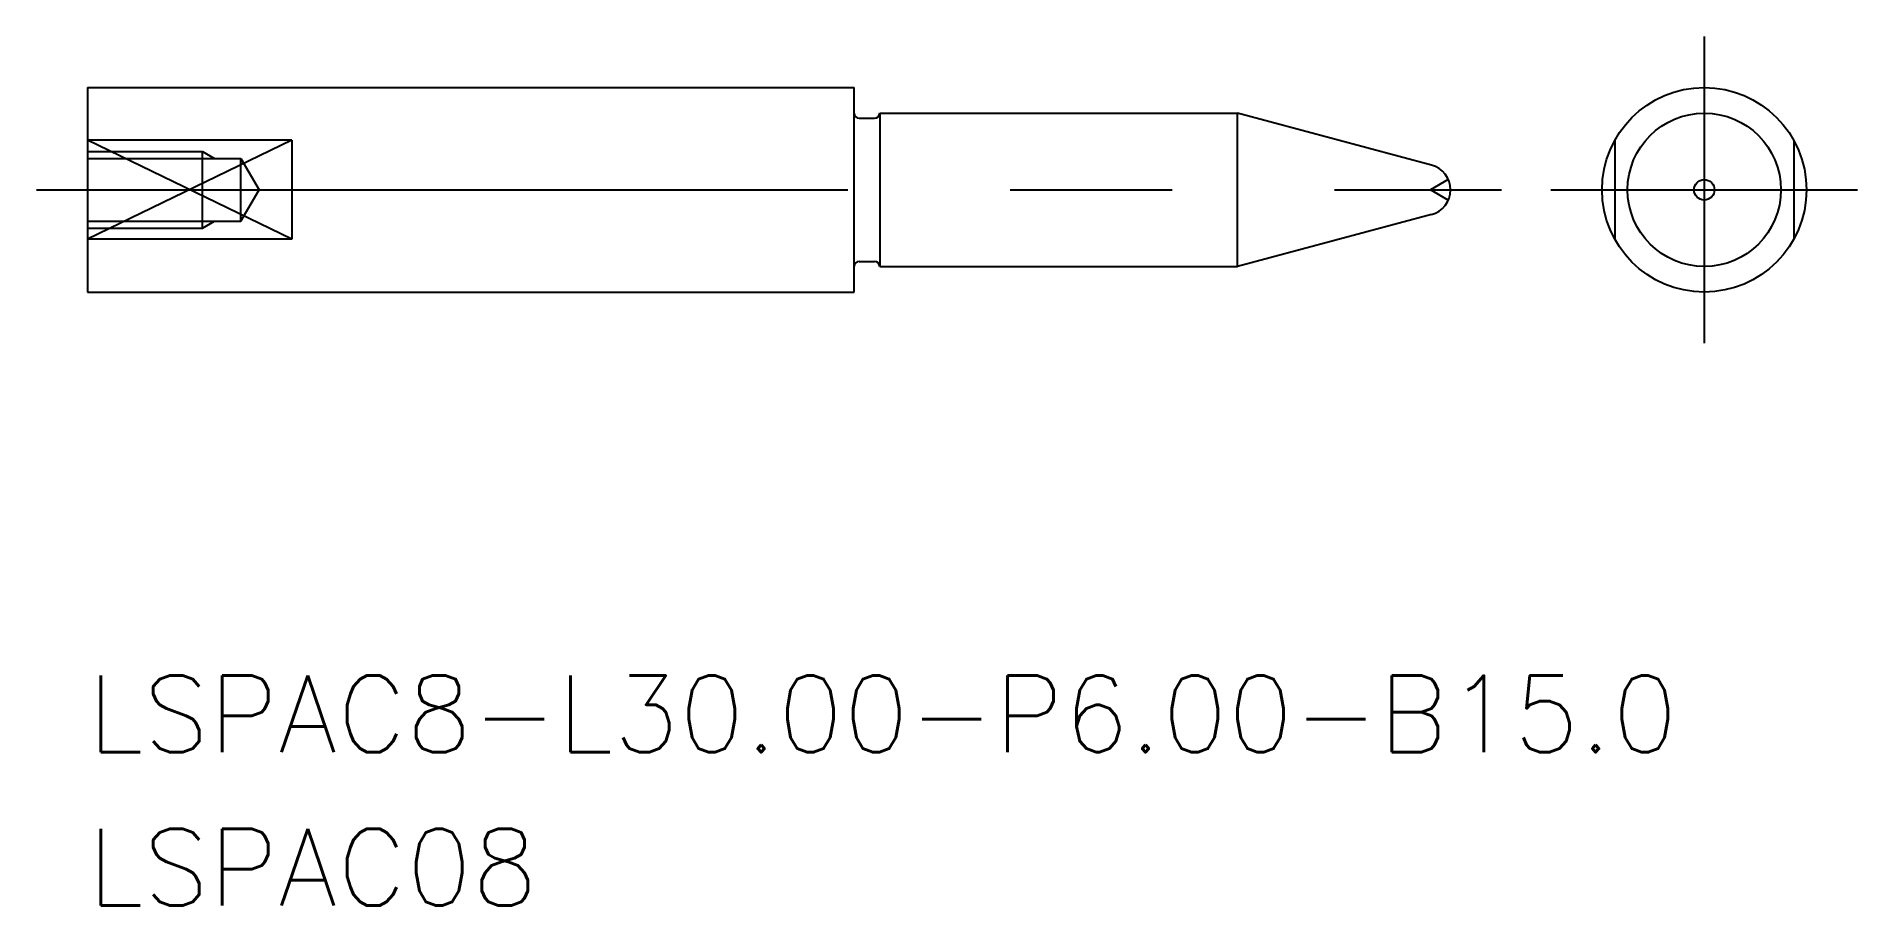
# Model space of a CAD drawing. Extents: x -2 to 69.3, y -28 to 6.
import ezdxf

# ---------------------------------------------------------------- set-up
doc = ezdxf.new("R2010")
doc.units = 0
doc.linetypes.add('CENTER', pattern=[50.8, 31.75, -6.35, 6.35, -6.35])
doc.linetypes.add('DASHED', pattern=[19.05, 12.7, -6.35])
doc.layers.get('0').update_dxf_attribs({"linetype": 'CONTINUOUS'})
doc.layers.add('CENTER', color=1, linetype='CENTER')
doc.styles.get("Standard").update_dxf_attribs({"font": 'txt.shx', "height": 3, "bigfont": 'bigfont.shx'})

msp = doc.modelspace()

# ---------------------------------------------------------------- linework, layer by layer
at = {"color": 7, "linetype": 'CONTINUOUS'}
for p, q in [((0, 4), (30, 4)), ((0, 4), (0, -4)), ((30, -4), (30, 4)), ((31, 3), (31, -3)), ((31, 3), (45, 3)), ((52.591, 0.966), (45, 3)), ((45, -3), (45, 3)), ((30.2, 2.8), (30.8, 2.8)), ((8, 1.936), (0, 1.936)), ((8, 1.936), (8, -1.936)), ((52.591, -0.966), (45, -3)), ((8, -1.936), (0, -1.936)), ((30.2, -2.8), (30.8, -2.8)), ((31, -3), (45, -3)), ((0, -4), (30, -4))]:
    msp.add_line(p, q, dxfattribs=at)
at = {"color": 3, "linetype": 'CONTINUOUS'}
for p, q in [((8, 1.936), (0, -1.936)), ((8, -1.936), (0, 1.936))]:
    msp.add_line(p, q, dxfattribs=at)
at = {"color": 3, "linetype": 'DASHED'}
for p, q in [((0, 1.5), (4.5, 1.5)), ((4.5, 1.5), (4.969, 1.229)), ((4.5, -1.5), (4.5, 1.5)), ((59.765, 1.936), (59.765, -1.936)), ((66.765, 1.936), (66.765, -1.936)), ((0, 1.229), (6, 1.229)), ((6, -1.23), (6, 1.229)), ((6, 1.229), (6.71, 0)), ((6, -1.23), (6.71, 0)), ((53.249, 0.4), (52.556, 0)), ((53.249, -0.4), (52.556, 0)), ((0, -1.23), (6, -1.23)), ((4.5, -1.5), (4.969, -1.23)), ((0, -1.5), (4.5, -1.5))]:
    msp.add_line(p, q, dxfattribs=at)
at = {"color": 7, "linetype": 'CONTINUOUS'}
for radius in [4, 3, 0.4]:
    msp.add_circle((63.265, 0), radius, dxfattribs=at)
for centre, radius, start, end in [((30.2, 3), 0.2, 180, 270), ((30.8, 3), 0.2, 270, 0), ((52.332, 0), 1, 285, 75), ((30.2, -3), 0.2, 90, 180), ((30.8, -3), 0.2, 0, 90)]:
    msp.add_arc(centre, radius, start, end, dxfattribs=at)
at = {"layer": 'CENTER', "color": 1, "linetype": 'CENTER'}
for p, q in [((63.265, 6), (63.265, -6)), ((-2, 0), (55.332, 0)), ((57.265, 0), (69.265, 0))]:
    msp.add_line(p, q, dxfattribs=at)

# ---------------------------------------------------------------- texts
at = {"color": 7, "linetype": 'CONTINUOUS'}
for s, p in [('LSPAC8-L30.00-P6.00-B15.0', (0, -22)), ('LSPAC08', (0, -28))]:
    msp.add_text(s, height=3, dxfattribs=at).set_placement(p)

doc.saveas('drawing.dxf')
